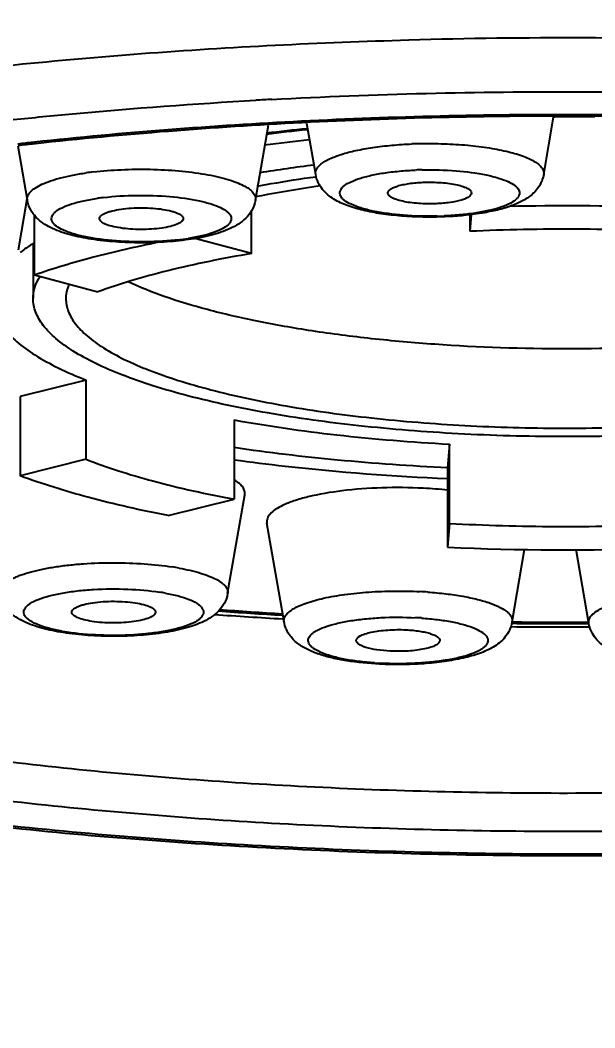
# Model space of a CAD drawing. Extents: x 28 to 1495, y -6 to 1069.
# Drawn here: x 965.29 to 972.29, y 633.33 to 645.61 of the extents above; entities that cross this region are included whole.
import ezdxf

# ---------------------------------------------------------------- set-up
doc = ezdxf.new("R2010")
doc.units = 0
doc.header["$LTSCALE"] = 50
doc.header["$MEASUREMENT"] = 0
doc.header["$PDMODE"] = 3
doc.header["$PDSIZE"] = -10
doc.layers.get('0').update_dxf_attribs({"linetype": 'CONTINUOUS'})
doc.layers.get('DEFPOINTS').update_dxf_attribs({"linetype": 'CONTINUOUS'})
doc.styles.add('Daelim Dimension', font='H2GTRE.TTF')
doc.dimstyles.new('DEFAULT', dxfattribs={"dimscale": 2, "dimtxt": 2, "dimasz": 2, "dimexe": 0, "dimexo": 2, "dimgap": 1, "dimtad": 1, "dimdec": 1, "dimzin": 9, "dimdsep": 46, "dimtxsty": 'Daelim Dimension', "dimcen": 0.5, "dimclrd": 252, "dimclre": 252, "dimclrt": 3, "dimadec": 1, "dimazin": 0, "dimtfac": 1, "dimtdec": 1, "dimtix": 1, "dimtmove": 0, "dimatfit": 3, "dimfxl": 1, "dimtolj": 1, "dimtzin": 1, "dimlwd": 9, "dimlwe": 9, "dimarcsym": 0})

# ---------------------------------------------------------------- blocks, each defined once
blk = doc.blocks.new('*D30')
at = {"color": 5, "lineweight": 9, "ltscale": 0.5, "transparency": 16777216}
for p, q in [((967.943, 855.287), (909.591, 855.287)), ((909.591, 851.287), (909.591, 458.587)), ((941.693, 454.587), (909.591, 454.587))]:
    blk.add_line(p, q, dxfattribs=at)
at = {"color": 5, "ltscale": 0.5, "transparency": 16777216}
for points in [[(908.924, 851.287), (910.257, 851.287), (909.591, 855.287)], [(908.924, 458.587), (910.257, 458.587), (909.591, 454.587)]]:
    blk.add_solid(points, dxfattribs=at)
at = {"layer": 'DEFPOINTS', "color": 0, "ltscale": 0.5, "transparency": 16777216}
for p in [(971.943, 855.287), (909.591, 454.587), (945.693, 454.587)]:
    blk.add_point(p, dxfattribs=at)
at = {"color": 7, "ltscale": 0.5, "transparency": 16777216, "insert": (902.374, 654.937), "char_height": 10, "attachment_point": 5, "rotation": 90, "style": 'Daelim Dimension'}
blk.add_mtext('\\A1;400.7', dxfattribs=at)

msp = doc.modelspace()

# ---------------------------------------------------------------- linework, layer by layer
at = {"color": 7, "linetype": 'Continuous'}
for p, q in [((971.668, 643.733), (971.789, 644.43)), ((971.804, 644.435), (971.788, 644.435)), ((971.805, 644.43), (971.789, 644.43)), ((968.154, 643.42), (968.312, 644.335)), ((968.888, 643.733), (968.78, 644.354)), ((965.373, 643.42), (965.259, 644.079)), ((965.471, 644.107), (965.46, 644.106)), ((965.471, 644.107), (965.46, 644.106)), ((968.888, 643.705), (968.894, 643.706)), ((968.891, 643.703), (968.897, 643.704)), ((965.264, 642.816), (965.371, 643.434)), ((968.105, 642.769), (968.105, 643.292)), ((965.458, 642.51), (965.458, 643.245)), ((970.783, 643.244), (970.769, 643.04)), ((970.769, 643.241), (970.769, 643.04)), ((968.105, 642.769), (967.416, 642.954)), ((965.443, 642.884), (965.443, 642.22)), ((965.458, 642.51), (966.233, 642.302)), ((965.443, 642.22), (965.444, 642.251)), ((965.844, 642.249), (965.843, 642.22)), ((966.089, 641.227), (965.285, 641.026)), ((966.089, 640.261), (966.089, 641.227)), ((965.285, 641.026), (965.285, 640.06)), ((967.894, 640.742), (967.894, 639.776)), ((970.518, 640.446), (970.497, 640.157)), ((970.518, 639.48), (970.518, 640.446)), ((966.089, 640.261), (965.285, 640.06)), ((970.497, 640.157), (970.497, 639.191)), ((967.09, 639.576), (967.894, 639.776)), ((967.815, 638.624), (968.023, 639.829)), ((968.502, 638.279), (968.294, 639.483)), ((970.518, 639.48), (970.497, 639.191)), ((971.283, 638.279), (971.436, 639.163)), ((972.218, 638.261), (972.063, 639.16)), ((968.485, 638.316), (968.495, 638.316)), ((968.494, 638.327), (968.505, 638.327)), ((971.265, 638.221), (971.281, 638.221)), ((971.267, 638.234), (971.283, 638.234)), ((972.218, 638.229), (972.229, 638.229)), ((972.218, 638.218), (972.23, 638.218))]:
    msp.add_line(p, q, dxfattribs=at)
at = {"color": 9, "linetype": 'Continuous'}
for p in [(965.462, 644.126), (965.463, 644.126)]:
    msp.add_line(p, (965.441, 644.124), dxfattribs=at)
for centre, radius, start, end in [((971.943, 574.451), 70.946, 88.09131, 91.5492), ((971.795, 579.482), 65.256, 93.02191, 93.19353), ((971.464, 618.053), 26.374, 95.8358, 96.9177), ((970.993, 592.761), 51.662, 96.1693, 96.3727), ((970.276, 638.843), 5.266, 91.2637, 92.3327), ((970.276, 639.644), 4.146, 91.2637, 92.3327), ((966.639, 639.913), 3.878, 96.8284, 98.1429), ((966.665, 640.42), 3.053, 96.8284, 98.1429), ((970.279, 647.401), 4.178, 271.2656, 271.6201), ((970.28, 647.353), 4.13, 271.6193, 272.3338), ((970.284, 647.271), 4.048, 272.3348, 272.5), ((966.861, 645.968), 3.053, 276.8284, 278.1429), ((966.896, 645.726), 2.809, 278.144, 279.016), ((966.63, 635.657), 3.332, 79.7063, 81.1515), ((966.586, 636.049), 2.624, 79.7063, 81.1515), ((969.908, 633.662), 4.993, 86.0039, 87.1115), ((971.726, 692.144), 53.863, 265.726, 266.5475), ((969.905, 634.405), 3.932, 86.0039, 87.1115), ((971.943, 697.15), 58.874, 269.35639, 270.26779), ((966.24, 640.614), 2.488, 259.6848, 260.1857), ((966.267, 640.775), 2.651, 260.1904, 261.1507), ((969.877, 641.64), 3.871, 266.0002, 266.3732), ((969.881, 641.703), 3.934, 266.3732, 266.7422), ((969.884, 641.761), 3.991, 266.7422, 267.1076)]:
    msp.add_arc(centre, radius, start, end, dxfattribs=at)
at = {"color": 7, "linetype": 'Continuous'}
for centre, radius, start, end in [((971.943, 611.583), 32.853, 89.7291, 90.2428), ((971.944, 611.639), 32.796, 89.3918, 89.7289), ((971.45, 618.471), 25.944, 95.8984, 97.0051), ((971.36, 620.609), 23.682, 96.1758, 97.5078), ((970.975, 593.41), 50.995, 96.2086, 96.4334), ((971.229, 625.162), 18.834, 97.2079, 99.233), ((971.943, 612.156), 31.194, 88.0408, 91.2878), ((969.932, 634.505), 5.41, 83.9805, 87.1634), ((971.944, 670.249), 31.092, 267.3329, 272.1249), ((971.731, 692.689), 54.425, 265.7514, 266.584), ((971.71, 693.945), 55.722, 265.8273, 266.6819), ((971.943, 697.634), 59.375, 269.36168, 270.26544), ((971.943, 699.287), 61.069, 269.37842, 270.25807)]:
    msp.add_arc(centre, radius, start, end, dxfattribs=at)
at = {"color": 9, "linetype": 'Continuous'}
for points, knots in [([(953.499, 640.741), (953.514, 640.888), (953.602, 641.198), (953.883, 641.629), (954.307, 642.046), (954.869, 642.448), (955.567, 642.835), (956.395, 643.205), (957.349, 643.554), (958.837, 644.007), (960.956, 644.489), (963.754, 644.93), (966.816, 645.236), (968.938, 645.342), (970.025, 645.372)], [0, 0, 0, 0, 0.024949, 0.053046, 0.085915, 0.124479, 0.169158, 0.220061, 0.277088, 0.340006, 0.482021, 0.642493, 0.816869, 1, 1, 1, 1]), ([(965.201, 644.401), (965.442, 644.426), (966.427, 644.523), (967.414, 644.595), (968.159, 644.637)], [0, 0, 0, 0, 0.245176, 1, 1, 1, 1]), ([(968.355, 644.647), (969.608, 644.714), (972.117, 644.775), (974.625, 644.701), (975.876, 644.628)], [0, 0, 0, 0, 0.500486, 1, 1, 1, 1]), ([(972.099, 644.461), (970.971, 644.464), (968.755, 644.412), (966.544, 644.243), (965.462, 644.126)], [0, 0, 0, 0, 0.509176, 1, 1, 1, 1]), ([(978.689, 644.097), (977.617, 644.218), (975.423, 644.397), (973.222, 644.458), (972.099, 644.461)], [0, 0, 0, 0, 0.489995, 1, 1, 1, 1]), ([(968.888, 643.733), (968.886, 643.744), (968.886, 643.767), (968.899, 643.801), (968.923, 643.833), (968.974, 643.879), (969.067, 643.93), (969.209, 643.983), (969.386, 644.028), (969.592, 644.064), (969.82, 644.091), (969.979, 644.101), (970.061, 644.105)], [0, 0, 0, 0, 0.025327, 0.052107, 0.082736, 0.118771, 0.209661, 0.326807, 0.468459, 0.631048, 0.810084, 1, 1, 1, 1]), ([(970.16, 644.108), (970.258, 644.11), (970.452, 644.109), (970.736, 644.092), (970.999, 644.06), (971.23, 644.015), (971.419, 643.959), (971.545, 643.902), (971.616, 643.85), (971.65, 643.813), (971.669, 643.773), (971.67, 643.745), (971.668, 643.733)], [0, 0, 0, 0, 0.180961, 0.357409, 0.521927, 0.6679, 0.789811, 0.884067, 0.920712, 0.95102, 0.976531, 1, 1, 1, 1]), ([(966.178, 643.763), (966.29, 643.777), (966.522, 643.795), (966.87, 643.799), (967.211, 643.781), (967.481, 643.748), (967.676, 643.71), (967.801, 643.678), (967.911, 643.642), (968.001, 643.603), (968.073, 643.562), (968.123, 643.517), (968.153, 643.47), (968.156, 643.436), (968.154, 643.42)], [0, 0, 0, 0, 0.162039, 0.331201, 0.497223, 0.650051, 0.718682, 0.780802, 0.835644, 0.882651, 0.92163, 0.952929, 0.97798, 1, 1, 1, 1]), ([(970.371, 643.224), (970.233, 643.221), (969.97, 643.228), (969.657, 643.267), (969.445, 643.32), (969.327, 643.363), (969.249, 643.405), (969.208, 643.443), (969.189, 643.471), (969.181, 643.499), (969.183, 643.528), (969.197, 643.556), (969.231, 643.595), (969.301, 643.639), (969.412, 643.683), (969.553, 643.722), (969.72, 643.753), (969.908, 643.775), (970.04, 643.784), (970.107, 643.787)], [0, 0, 0, 0, 0.1824, 0.345664, 0.413346, 0.46898, 0.511611, 0.528287, 0.542367, 0.554732, 0.566709, 0.579764, 0.595019, 0.634332, 0.686652, 0.751381, 0.826803, 0.910626, 1, 1, 1, 1]), ([(970.185, 643.789), (970.323, 643.792), (970.585, 643.785), (970.897, 643.746), (971.108, 643.694), (971.227, 643.652), (971.305, 643.609), (971.347, 643.571), (971.366, 643.544), (971.375, 643.516), (971.373, 643.487), (971.36, 643.459), (971.327, 643.42), (971.258, 643.376), (971.15, 643.332), (971.01, 643.293), (970.844, 643.262), (970.658, 643.239), (970.528, 643.23), (970.46, 643.227)], [0, 0, 0, 0, 0.182712, 0.346407, 0.414376, 0.470346, 0.513343, 0.530195, 0.54442, 0.556872, 0.568849, 0.581815, 0.596917, 0.635824, 0.687704, 0.752021, 0.827105, 0.910695, 1, 1, 1, 1]), ([(965.373, 643.42), (965.37, 643.437), (965.374, 643.475), (965.411, 643.526), (965.471, 643.573), (965.554, 643.617), (965.66, 643.658), (965.787, 643.695), (965.932, 643.727), (966.035, 643.744), (966.09, 643.752)], [0, 0, 0, 0, 0.059917, 0.129729, 0.218904, 0.331145, 0.466913, 0.625164, 0.803924, 1, 1, 1, 1]), ([(967.224, 642.937), (967.09, 642.921), (966.884, 642.909), (966.61, 642.912), (966.409, 642.924), (966.22, 642.946), (966.05, 642.977), (965.907, 643.015), (965.794, 643.059), (965.722, 643.102), (965.685, 643.141), (965.67, 643.168), (965.666, 643.197), (965.673, 643.226), (965.69, 643.254), (965.729, 643.292), (965.804, 643.335), (965.92, 643.378), (966.067, 643.415), (966.175, 643.434), (966.233, 643.443)], [0, 0, 0, 0, 0.177796, 0.269497, 0.358901, 0.442954, 0.518872, 0.584275, 0.637413, 0.677577, 0.693191, 0.70648, 0.718492, 0.73066, 0.744363, 0.760547, 0.80205, 0.856511, 0.923128, 1, 1, 1, 1]), ([(966.302, 643.452), (966.435, 643.468), (966.705, 643.484), (967.096, 643.471), (967.401, 643.43), (967.607, 643.378), (967.721, 643.335), (967.796, 643.293), (967.835, 643.255), (967.853, 643.228), (967.861, 643.2), (967.857, 643.172), (967.844, 643.144), (967.81, 643.106), (967.741, 643.063), (967.633, 643.019), (967.494, 642.981), (967.392, 642.961), (967.336, 642.953)], [0, 0, 0, 0, 0.178481, 0.360538, 0.522316, 0.589092, 0.643867, 0.685804, 0.70223, 0.716156, 0.728464, 0.740473, 0.753601, 0.768926, 0.80827, 0.860436, 0.924883, 1, 1, 1, 1]), ([(955.551, 640.454), (955.549, 640.314), (955.605, 640.014), (955.851, 639.593), (956.247, 639.19), (956.787, 638.803), (957.468, 638.432), (958.284, 638.079), (959.23, 637.748), (960.712, 637.323), (962.822, 636.88), (965.601, 636.496), (968.619, 636.255), (971.763, 636.168), (974.913, 636.238), (977.951, 636.461), (980.763, 636.83), (982.907, 637.26), (984.424, 637.676), (985.397, 638.002), (986.244, 638.35), (986.956, 638.717), (987.528, 639.101), (987.957, 639.5), (988.239, 639.916), (988.322, 640.217), (988.332, 640.359)], [0, 0, 0, 0, 0.011931, 0.025258, 0.041001, 0.05973, 0.081693, 0.106944, 0.135414, 0.166954, 0.238321, 0.318848, 0.405805, 0.496149, 0.586678, 0.674179, 0.755584, 0.828119, 0.860329, 0.889515, 0.91551, 0.938222, 0.957675, 0.974063, 0.987869, 1, 1, 1, 1]), ([(967.893, 640.256), (968.1, 640.228), (968.965, 640.12), (969.835, 640.055), (970.496, 640.026)], [0, 0, 0, 0, 0.239745, 1, 1, 1, 1]), ([(989.891, 640.01), (989.88, 639.854), (989.788, 639.523), (989.477, 639.065), (989.003, 638.626), (988.371, 638.204), (987.584, 637.8), (986.65, 637.418), (985.575, 637.06), (983.901, 636.604), (981.534, 636.133), (978.434, 635.732), (975.086, 635.491), (971.619, 635.42), (968.163, 635.523), (964.852, 635.795), (961.811, 636.225), (959.508, 636.717), (957.895, 637.19), (956.871, 637.557), (955.991, 637.948), (955.261, 638.359), (954.688, 638.787), (954.273, 639.233), (954.026, 639.699), (953.984, 640.027), (953.995, 640.18)], [0, 0, 0, 0, 0.012168, 0.026028, 0.042496, 0.062056, 0.084901, 0.111052, 0.140413, 0.172816, 0.245766, 0.327592, 0.415478, 0.506311, 0.596839, 0.683824, 0.764198, 0.835219, 0.866513, 0.894694, 0.91962, 0.941231, 0.959605, 0.975024, 0.988121, 1, 1, 1, 1]), ([(955.076, 640.175), (955.066, 640.031), (955.105, 639.723), (955.338, 639.285), (955.727, 638.866), (956.266, 638.463), (956.952, 638.077), (957.779, 637.71), (958.741, 637.365), (960.257, 636.921), (962.422, 636.458), (965.28, 636.054), (968.391, 635.798), (971.638, 635.702), (974.897, 635.768), (978.043, 635.995), (980.956, 636.372), (983.18, 636.814), (984.754, 637.243), (985.764, 637.579), (986.642, 637.938), (987.381, 638.318), (987.976, 638.714), (988.421, 639.127), (988.713, 639.557), (988.8, 639.868), (988.81, 640.015)], [0, 0, 0, 0, 0.011879, 0.024975, 0.040395, 0.058768, 0.08038, 0.105305, 0.133487, 0.164782, 0.235804, 0.316179, 0.403165, 0.493693, 0.584525, 0.67241, 0.754235, 0.827184, 0.859586, 0.888947, 0.915098, 0.937943, 0.957503, 0.973971, 0.987832, 1, 1, 1, 1]), ([(965.034, 638.624), (965.031, 638.64), (965.035, 638.677), (965.069, 638.727), (965.126, 638.773), (965.188, 638.807), (965.248, 638.834), (965.321, 638.861), (965.425, 638.893), (965.563, 638.925), (965.717, 638.952), (965.883, 638.974), (966.121, 638.995), (966.428, 639.005), (966.791, 638.992), (967.028, 638.967), (967.142, 638.949)], [0, 0, 0, 0, 0.021812, 0.046995, 0.078921, 0.118942, 0.142111, 0.167343, 0.223758, 0.287524, 0.357724, 0.433254, 0.512891, 0.679089, 0.845166, 1, 1, 1, 1]), ([(967.225, 638.935), (967.312, 638.919), (967.434, 638.892), (967.583, 638.842), (967.67, 638.804), (967.738, 638.763), (967.786, 638.719), (967.815, 638.673), (967.817, 638.639), (967.815, 638.624)], [0, 0, 0, 0, 0.373043, 0.529339, 0.663279, 0.774471, 0.864075, 0.936204, 1, 1, 1, 1]), ([(965.794, 638.166), (965.741, 638.176), (965.643, 638.197), (965.513, 638.238), (965.425, 638.279), (965.374, 638.316), (965.348, 638.343), (965.332, 638.37), (965.327, 638.399), (965.333, 638.428), (965.349, 638.455), (965.375, 638.482), (965.426, 638.518), (965.515, 638.559), (965.645, 638.6), (965.804, 638.634), (965.985, 638.66), (966.252, 638.683), (966.589, 638.685), (966.86, 638.662), (966.99, 638.641)], [0, 0, 0, 0, 0.071244, 0.131132, 0.178249, 0.197018, 0.212838, 0.22627, 0.238318, 0.250394, 0.263896, 0.279814, 0.29869, 0.346051, 0.406133, 0.477572, 0.558237, 0.645501, 0.827839, 1, 1, 1, 1]), ([(967.055, 638.63), (967.109, 638.621), (967.207, 638.6), (967.337, 638.559), (967.424, 638.518), (967.475, 638.481), (967.501, 638.454), (967.517, 638.427), (967.522, 638.398), (967.516, 638.369), (967.5, 638.342), (967.474, 638.315), (967.423, 638.278), (967.335, 638.238), (967.204, 638.197), (967.045, 638.163), (966.864, 638.137), (966.598, 638.114), (966.26, 638.112), (965.989, 638.135), (965.859, 638.155)], [0, 0, 0, 0, 0.071244, 0.131132, 0.178249, 0.197018, 0.212838, 0.22627, 0.238318, 0.250394, 0.263896, 0.279814, 0.29869, 0.346051, 0.406133, 0.477572, 0.558237, 0.645501, 0.827839, 1, 1, 1, 1]), ([(968.502, 638.279), (968.5, 638.292), (968.502, 638.322), (968.524, 638.364), (968.563, 638.404), (968.618, 638.442), (968.689, 638.477), (968.811, 638.525), (968.997, 638.575), (969.253, 638.618), (969.541, 638.647), (969.847, 638.658), (970.055, 638.654), (970.159, 638.649)], [0, 0, 0, 0, 0.022883, 0.048093, 0.078535, 0.115719, 0.160215, 0.212062, 0.336424, 0.484409, 0.649533, 0.824157, 1, 1, 1, 1]), ([(970.256, 638.643), (970.329, 638.638), (970.472, 638.625), (970.674, 638.595), (970.855, 638.558), (971.008, 638.513), (971.131, 638.463), (971.211, 638.415), (971.254, 638.372), (971.275, 638.342), (971.285, 638.31), (971.285, 638.289), (971.283, 638.279)], [0, 0, 0, 0, 0.192723, 0.372211, 0.53367, 0.673458, 0.78881, 0.878723, 0.914787, 0.945892, 0.973549, 1, 1, 1, 1]), ([(972.218, 638.261), (972.216, 638.272), (972.216, 638.295), (972.229, 638.329), (972.253, 638.362), (972.304, 638.408), (972.397, 638.459), (972.54, 638.511), (972.716, 638.557), (972.922, 638.593), (973.15, 638.62), (973.31, 638.63), (973.392, 638.633)], [0, 0, 0, 0, 0.025327, 0.052107, 0.082736, 0.118771, 0.209661, 0.326807, 0.468459, 0.631048, 0.810084, 1, 1, 1, 1]), ([(969.607, 637.779), (969.541, 637.784), (969.415, 637.796), (969.238, 637.823), (969.085, 637.859), (968.96, 637.901), (968.878, 637.943), (968.832, 637.98), (968.81, 638.007), (968.797, 638.035), (968.795, 638.075), (968.819, 638.114), (968.855, 638.146), (968.911, 638.182), (969.004, 638.222), (969.14, 638.262), (969.303, 638.294), (969.488, 638.318), (969.756, 638.339), (969.963, 638.338), (970.103, 638.331)], [0, 0, 0, 0, 0.086557, 0.165968, 0.235604, 0.293501, 0.338473, 0.356207, 0.371147, 0.383993, 0.395931, 0.422493, 0.439512, 0.459624, 0.509564, 0.572114, 0.645733, 0.728175, 0.816714, 1, 1, 1, 1]), ([(970.179, 638.327), (970.244, 638.322), (970.37, 638.31), (970.547, 638.283), (970.7, 638.247), (970.825, 638.205), (970.907, 638.163), (970.953, 638.126), (970.976, 638.099), (970.988, 638.071), (970.99, 638.031), (970.966, 637.992), (970.93, 637.96), (970.874, 637.924), (970.781, 637.884), (970.645, 637.845), (970.482, 637.812), (970.298, 637.788), (970.029, 637.768), (969.822, 637.768), (969.683, 637.775)], [0, 0, 0, 0, 0.086557, 0.165968, 0.235604, 0.293501, 0.338473, 0.356207, 0.371147, 0.383993, 0.395931, 0.422493, 0.439512, 0.459624, 0.509564, 0.572114, 0.645733, 0.728175, 0.816714, 1, 1, 1, 1])]:
    msp.add_open_spline(points, degree=3, knots=knots, dxfattribs=at)
at = {"color": 7, "linetype": 'Continuous'}
for points, knots in [([(972.099, 644.444), (970.972, 644.447), (968.758, 644.395), (966.55, 644.224), (965.471, 644.107)], [0, 0, 0, 0, 0.509473, 1, 1, 1, 1]), ([(978.691, 644.076), (977.62, 644.199), (975.425, 644.379), (973.223, 644.441), (972.099, 644.444)], [0, 0, 0, 0, 0.489626, 1, 1, 1, 1]), ([(968.175, 643.591), (968.232, 643.601), (968.469, 643.643), (968.707, 643.68), (968.888, 643.705)], [0, 0, 0, 0, 0.24309, 1, 1, 1, 1]), ([(970.461, 643.217), (970.372, 643.213), (970.197, 643.211), (969.938, 643.223), (969.694, 643.25), (969.473, 643.291), (969.278, 643.347), (969.135, 643.412), (969.035, 643.482), (968.969, 643.549), (968.914, 643.633), (968.893, 643.698), (968.888, 643.733)], [0, 0, 0, 0, 0.149975, 0.298034, 0.43827, 0.566031, 0.679339, 0.781575, 0.832041, 0.884872, 0.940778, 1, 1, 1, 1]), ([(971.668, 643.733), (971.663, 643.704), (971.647, 643.649), (971.594, 643.554), (971.502, 643.461), (971.369, 643.386), (971.222, 643.329), (971.056, 643.286), (970.801, 643.24), (970.6, 643.222), (970.461, 643.217)], [0, 0, 0, 0, 0.062426, 0.121343, 0.231617, 0.336404, 0.446614, 0.568181, 0.702269, 1, 1, 1, 1]), ([(968.943, 643.595), (968.874, 643.585), (968.611, 643.544), (968.349, 643.497), (968.156, 643.458)], [0, 0, 0, 0, 0.258729, 1, 1, 1, 1]), ([(969.768, 643.505), (969.767, 643.513), (969.774, 643.532), (969.8, 643.555), (969.839, 643.575), (969.891, 643.594), (969.955, 643.61), (970.059, 643.628), (970.141, 643.635), (970.199, 643.637)], [0, 0, 0, 0, 0.051975, 0.120562, 0.213441, 0.331669, 0.473298, 0.634966, 1, 1, 1, 1]), ([(970.199, 643.637), (970.235, 643.639), (970.309, 643.639), (970.417, 643.635), (970.518, 643.624), (970.608, 643.609), (970.674, 643.591), (970.718, 643.574), (970.756, 643.556), (970.79, 643.528), (970.788, 643.505)], [0, 0, 0, 0, 0.176639, 0.351223, 0.515818, 0.663544, 0.788343, 0.840776, 0.886117, 1, 1, 1, 1]), ([(967.336, 642.939), (967.238, 642.925), (967.033, 642.905), (966.724, 642.897), (966.417, 642.91), (966.13, 642.944), (965.876, 642.997), (965.69, 643.064), (965.562, 643.137), (965.477, 643.208), (965.407, 643.302), (965.38, 643.38), (965.373, 643.42)], [0, 0, 0, 0, 0.138605, 0.284528, 0.429383, 0.564951, 0.685207, 0.789511, 0.838545, 0.888815, 0.942532, 1, 1, 1, 1]), ([(968.154, 643.42), (968.146, 643.377), (968.117, 643.296), (968.04, 643.198), (967.948, 643.125), (967.808, 643.051), (967.604, 642.985), (967.43, 642.952), (967.336, 642.939)], [0, 0, 0, 0, 0.130166, 0.251492, 0.364763, 0.476503, 0.718434, 1, 1, 1, 1]), ([(970.357, 643.376), (970.285, 643.373), (970.179, 643.375), (970.043, 643.388), (969.953, 643.403), (969.878, 643.423), (969.827, 643.443), (969.797, 643.462), (969.777, 643.478), (969.768, 643.495), (969.768, 643.505)], [0, 0, 0, 0, 0.346065, 0.508779, 0.655452, 0.780231, 0.878952, 0.918052, 0.950559, 1, 1, 1, 1]), ([(970.788, 643.505), (970.787, 643.486), (970.758, 643.459), (970.713, 643.436), (970.637, 643.41), (970.517, 643.387), (970.414, 643.378), (970.357, 643.376)], [0, 0, 0, 0, 0.120775, 0.215579, 0.334937, 0.637727, 1, 1, 1, 1]), ([(966.253, 643.193), (966.253, 643.199), (966.256, 643.212), (966.271, 643.23), (966.293, 643.247), (966.324, 643.262), (966.363, 643.277), (966.427, 643.295), (966.479, 643.305), (966.516, 643.31)], [0, 0, 0, 0, 0.059979, 0.131851, 0.223208, 0.336729, 0.472728, 0.630141, 1, 1, 1, 1]), ([(966.516, 643.31), (966.557, 643.316), (966.643, 643.324), (966.772, 643.328), (966.901, 643.323), (967.021, 643.31), (967.111, 643.292), (967.172, 643.274), (967.208, 643.26), (967.237, 643.245), (967.258, 643.228), (967.272, 643.211), (967.274, 643.198), (967.274, 643.192)], [0, 0, 0, 0, 0.155889, 0.321572, 0.486494, 0.640279, 0.773441, 0.829885, 0.878597, 0.919272, 0.952044, 0.978031, 1, 1, 1, 1]), ([(967.011, 643.079), (966.97, 643.073), (966.886, 643.064), (966.758, 643.061), (966.631, 643.065), (966.512, 643.078), (966.409, 643.097), (966.338, 643.119), (966.294, 643.141), (966.268, 643.16), (966.254, 643.18), (966.253, 643.193)], [0, 0, 0, 0, 0.154564, 0.318857, 0.482678, 0.636001, 0.769597, 0.87609, 0.917795, 0.951689, 1, 1, 1, 1]), ([(967.274, 643.192), (967.273, 643.179), (967.258, 643.159), (967.23, 643.14), (967.185, 643.118), (967.111, 643.096), (967.047, 643.084), (967.011, 643.079)], [0, 0, 0, 0, 0.132151, 0.225521, 0.340373, 0.633505, 1, 1, 1, 1]), ([(973.369, 643.028), (972.936, 643.051), (972.07, 643.076), (971.203, 643.059), (970.769, 643.04)], [0, 0, 0, 0, 0.499202, 1, 1, 1, 1]), ([(965.446, 642.894), (965.431, 642.885), (965.377, 642.849), (965.324, 642.811), (965.287, 642.781)], [0, 0, 0, 0, 0.260687, 1, 1, 1, 1]), ([(965.458, 642.51), (965.691, 642.591), (966.193, 642.739), (966.704, 642.855), (966.976, 642.91)], [0, 0, 0, 0, 0.470205, 1, 1, 1, 1]), ([(968.105, 642.769), (967.763, 642.711), (967.269, 642.612), (966.648, 642.443), (966.366, 642.351), (966.233, 642.302)], [0, 0, 0, 0, 0.539499, 0.780458, 1, 1, 1, 1]), ([(965.444, 642.251), (965.447, 642.292), (965.465, 642.376), (965.504, 642.453), (965.528, 642.491)], [0, 0, 0, 0, 0.480079, 1, 1, 1, 1]), ([(965.88, 642.393), (965.875, 642.381), (965.857, 642.335), (965.847, 642.286), (965.844, 642.249)], [0, 0, 0, 0, 0.258508, 1, 1, 1, 1]), ([(977.289, 642.425), (977.146, 642.358), (976.828, 642.233), (976.304, 642.075), (975.702, 641.937), (975.034, 641.82), (974.312, 641.726), (973.278, 641.634), (971.948, 641.589), (970.617, 641.633), (969.583, 641.725), (968.86, 641.818), (968.192, 641.935), (967.589, 642.073), (967.064, 642.231), (966.745, 642.356), (966.602, 642.423)], [0, 0, 0, 0, 0.043476, 0.094007, 0.150988, 0.213611, 0.280916, 0.35183, 0.499784, 0.64777, 0.718721, 0.786077, 0.848764, 0.90582, 0.956434, 1, 1, 1, 1]), ([(978.442, 642.189), (978.438, 642.133), (978.405, 642.014), (978.294, 641.849), (978.124, 641.691), (977.897, 641.539), (977.616, 641.393), (977.281, 641.255), (976.896, 641.126), (976.296, 640.961), (975.447, 640.791), (974.334, 640.644), (973.132, 640.555), (971.884, 640.527), (970.639, 640.561), (969.442, 640.656), (968.34, 640.807), (967.503, 640.982), (966.914, 641.15), (966.538, 641.281), (966.213, 641.42), (965.942, 641.567), (965.726, 641.72), (965.567, 641.879), (965.467, 642.046), (965.443, 642.165), (965.443, 642.22)], [0, 0, 0, 0, 0.012122, 0.025912, 0.042278, 0.061702, 0.084379, 0.11033, 0.139468, 0.171626, 0.244048, 0.325337, 0.412733, 0.503177, 0.59347, 0.680417, 0.760983, 0.832444, 0.864049, 0.892598, 0.917936, 0.939995, 0.958822, 0.974655, 0.988046, 1, 1, 1, 1]), ([(965.843, 642.22), (965.843, 642.168), (965.865, 642.057), (965.959, 641.9), (966.108, 641.751), (966.311, 641.607), (966.566, 641.469), (966.871, 641.338), (967.224, 641.216), (967.776, 641.058), (968.562, 640.894), (969.596, 640.752), (970.719, 640.663), (971.888, 640.631), (973.058, 640.658), (974.187, 640.741), (975.231, 640.879), (976.028, 641.039), (976.591, 641.194), (976.952, 641.315), (977.267, 641.444), (977.531, 641.581), (977.744, 641.723), (977.903, 641.872), (978.007, 642.027), (978.038, 642.138), (978.042, 642.191)], [0, 0, 0, 0, 0.011954, 0.025345, 0.041178, 0.060005, 0.082063, 0.107402, 0.135951, 0.167555, 0.239016, 0.319582, 0.40653, 0.496822, 0.587266, 0.674662, 0.755951, 0.828373, 0.860531, 0.889669, 0.915621, 0.938297, 0.957722, 0.974088, 0.987878, 1, 1, 1, 1]), ([(965.079, 641.865), (965.127, 641.803), (965.248, 641.681), (965.476, 641.52), (965.761, 641.364), (965.974, 641.272), (966.089, 641.227)], [0, 0, 0, 0, 0.193922, 0.423706, 0.692238, 1, 1, 1, 1]), ([(967.894, 640.742), (968.309, 640.666), (969.181, 640.542), (970.06, 640.471), (970.518, 640.446)], [0, 0, 0, 0, 0.47928, 1, 1, 1, 1]), ([(953.496, 640.698), (953.481, 640.487), (953.533, 640.053), (953.838, 639.457), (954.316, 638.927), (954.945, 638.448), (955.718, 638.008), (956.632, 637.597), (957.683, 637.216), (959.326, 636.73), (961.666, 636.225), (964.75, 635.785), (968.107, 635.508), (971.608, 635.403), (975.122, 635.474), (978.516, 635.72), (981.661, 636.13), (984.065, 636.611), (985.77, 637.08), (986.871, 637.449), (987.837, 637.848), (988.664, 638.277), (989.348, 638.741), (989.885, 639.249), (990.261, 639.818), (990.375, 640.246), (990.39, 640.458)], [0, 0, 0, 0, 0.015761, 0.031795, 0.049207, 0.06861, 0.090594, 0.115461, 0.143273, 0.173968, 0.243334, 0.321661, 0.40638, 0.494541, 0.583003, 0.66861, 0.748363, 0.819601, 0.851357, 0.880277, 0.906261, 0.929315, 0.949661, 0.96774, 0.984167, 1, 1, 1, 1]), ([(970.497, 640.157), (970.049, 640.178), (969.178, 640.239), (968.312, 640.342), (967.893, 640.404)], [0, 0, 0, 0, 0.514627, 1, 1, 1, 1]), ([(966.089, 640.261), (966.215, 640.211), (966.485, 640.116), (967.083, 639.941), (967.561, 639.837), (967.894, 639.776)], [0, 0, 0, 0, 0.217638, 0.457912, 1, 1, 1, 1]), ([(967.09, 639.576), (966.761, 639.639), (966.153, 639.775), (965.556, 639.959), (965.285, 640.06)], [0, 0, 0, 0, 0.536397, 1, 1, 1, 1]), ([(968.023, 639.829), (968.026, 639.844), (968.024, 639.877), (968, 639.925), (967.957, 639.969), (967.92, 639.995), (967.9, 640.008)], [0, 0, 0, 0, 0.199416, 0.418041, 0.680539, 1, 1, 1, 1]), ([(970.199, 639.908), (970.031, 639.917), (969.7, 639.92), (969.229, 639.886), (968.871, 639.827), (968.631, 639.759), (968.529, 639.72), (968.485, 639.699)], [0, 0, 0, 0, 0.290293, 0.569947, 0.813363, 0.914771, 1, 1, 1, 1]), ([(968.485, 639.699), (968.454, 639.684), (968.4, 639.654), (968.334, 639.601), (968.295, 639.544), (968.291, 639.502), (968.294, 639.483)], [0, 0, 0, 0, 0.336562, 0.604967, 0.81667, 1, 1, 1, 1]), ([(970.518, 639.48), (970.95, 639.457), (971.816, 639.432), (972.683, 639.449), (973.117, 639.468)], [0, 0, 0, 0, 0.499202, 1, 1, 1, 1]), ([(965.813, 638.149), (965.724, 638.163), (965.559, 638.196), (965.364, 638.262), (965.231, 638.336), (965.143, 638.408), (965.07, 638.503), (965.041, 638.583), (965.034, 638.624)], [0, 0, 0, 0, 0.278855, 0.519559, 0.631813, 0.746245, 0.868834, 1, 1, 1, 1]), ([(967.815, 638.624), (967.808, 638.583), (967.78, 638.505), (967.708, 638.41), (967.621, 638.338), (967.49, 638.264), (967.299, 638.198), (967.038, 638.145), (966.745, 638.112), (966.432, 638.101), (966.118, 638.111), (965.912, 638.133), (965.813, 638.149)], [0, 0, 0, 0, 0.057402, 0.110938, 0.161093, 0.210098, 0.314898, 0.436063, 0.572472, 0.717651, 0.863015, 1, 1, 1, 1]), ([(965.914, 638.397), (965.914, 638.403), (965.917, 638.416), (965.931, 638.434), (965.953, 638.45), (965.983, 638.466), (966.021, 638.48), (966.084, 638.498), (966.176, 638.516), (966.299, 638.528), (966.43, 638.532), (966.561, 638.527), (966.647, 638.518), (966.688, 638.512)], [0, 0, 0, 0, 0.02196, 0.048179, 0.081371, 0.12259, 0.171919, 0.228996, 0.363308, 0.51776, 0.682504, 0.846837, 1, 1, 1, 1]), ([(966.688, 638.512), (966.723, 638.506), (966.785, 638.494), (966.856, 638.471), (966.898, 638.449), (966.919, 638.433), (966.933, 638.415), (966.936, 638.402), (966.935, 638.396)], [0, 0, 0, 0, 0.370255, 0.662425, 0.77545, 0.866609, 0.93888, 1, 1, 1, 1]), ([(966.161, 638.285), (966.127, 638.291), (966.066, 638.303), (965.997, 638.325), (965.954, 638.346), (965.929, 638.365), (965.915, 638.384), (965.914, 638.397)], [0, 0, 0, 0, 0.366832, 0.659007, 0.773377, 0.866532, 1, 1, 1, 1]), ([(966.935, 638.396), (966.934, 638.383), (966.919, 638.363), (966.892, 638.344), (966.847, 638.322), (966.773, 638.3), (966.667, 638.281), (966.546, 638.269), (966.416, 638.265), (966.287, 638.27), (966.202, 638.279), (966.161, 638.285)], [0, 0, 0, 0, 0.048592, 0.082901, 0.125138, 0.232847, 0.367557, 0.521522, 0.685159, 0.848119, 1, 1, 1, 1]), ([(969.668, 637.765), (969.533, 637.772), (969.339, 637.79), (969.093, 637.837), (968.934, 637.881), (968.791, 637.937), (968.663, 638.012), (968.574, 638.104), (968.523, 638.197), (968.507, 638.251), (968.502, 638.279)], [0, 0, 0, 0, 0.296858, 0.430114, 0.551015, 0.661098, 0.766508, 0.877779, 0.937221, 1, 1, 1, 1]), ([(971.283, 638.279), (971.277, 638.244), (971.255, 638.177), (971.2, 638.092), (971.131, 638.024), (971.029, 637.954), (970.881, 637.889), (970.68, 637.833), (970.452, 637.793), (970.201, 637.767), (969.937, 637.757), (969.757, 637.76), (969.668, 637.765)], [0, 0, 0, 0, 0.058996, 0.114546, 0.167068, 0.217259, 0.319484, 0.433369, 0.561924, 0.702755, 0.850847, 1, 1, 1, 1]), ([(973.791, 637.745), (973.703, 637.742), (973.527, 637.74), (973.269, 637.752), (973.025, 637.779), (972.803, 637.82), (972.609, 637.875), (972.465, 637.941), (972.365, 638.011), (972.299, 638.078), (972.245, 638.161), (972.224, 638.227), (972.218, 638.261)], [0, 0, 0, 0, 0.149975, 0.298034, 0.43827, 0.566031, 0.679339, 0.781575, 0.832041, 0.884872, 0.940778, 1, 1, 1, 1]), ([(969.382, 638.051), (969.381, 638.076), (969.417, 638.103), (969.456, 638.122), (969.502, 638.139), (969.57, 638.157), (969.663, 638.172), (969.768, 638.182), (969.878, 638.186), (969.953, 638.185), (969.991, 638.183)], [0, 0, 0, 0, 0.114089, 0.159798, 0.212649, 0.338323, 0.486702, 0.651411, 0.825241, 1, 1, 1, 1]), ([(969.991, 638.183), (970.046, 638.18), (970.125, 638.173), (970.225, 638.154), (970.286, 638.138), (970.336, 638.12), (970.373, 638.1), (970.397, 638.078), (970.404, 638.059), (970.403, 638.051)], [0, 0, 0, 0, 0.366434, 0.527815, 0.66884, 0.786428, 0.87886, 0.947452, 1, 1, 1, 1]), ([(969.795, 637.923), (969.741, 637.926), (969.642, 637.936), (969.527, 637.958), (969.454, 637.985), (969.41, 638.007), (969.383, 638.033), (969.382, 638.051)], [0, 0, 0, 0, 0.363669, 0.665621, 0.78436, 0.878724, 1, 1, 1, 1]), ([(970.403, 638.051), (970.403, 638.041), (970.393, 638.024), (970.373, 638.007), (970.341, 637.988), (970.288, 637.968), (970.21, 637.948), (970.118, 637.933), (969.978, 637.92), (969.869, 637.92), (969.795, 637.923)], [0, 0, 0, 0, 0.04928, 0.081918, 0.121273, 0.220742, 0.346358, 0.49366, 0.656484, 1, 1, 1, 1])]:
    msp.add_open_spline(points, degree=3, knots=knots, dxfattribs=at)

# ---------------------------------------------------------------- dimensions: what is measured, and where the dimension line sits
at = {"color": 5, "ltscale": 0.5}
dim = msp.add_linear_dim(base=(909.591, 454.587), p1=(971.943, 855.287), p2=(945.693, 454.587), angle=90, dimstyle='DEFAULT', override={"dimtxt": 5, "dimclrd": 5, "dimclre": 5, "dimclrt": 7}, dxfattribs=at)
dim.commit()
dim.dimension.update_dxf_attribs({"geometry": '*D30', "text_midpoint": (902.374, 654.937)})

doc.saveas('drawing.dxf')
